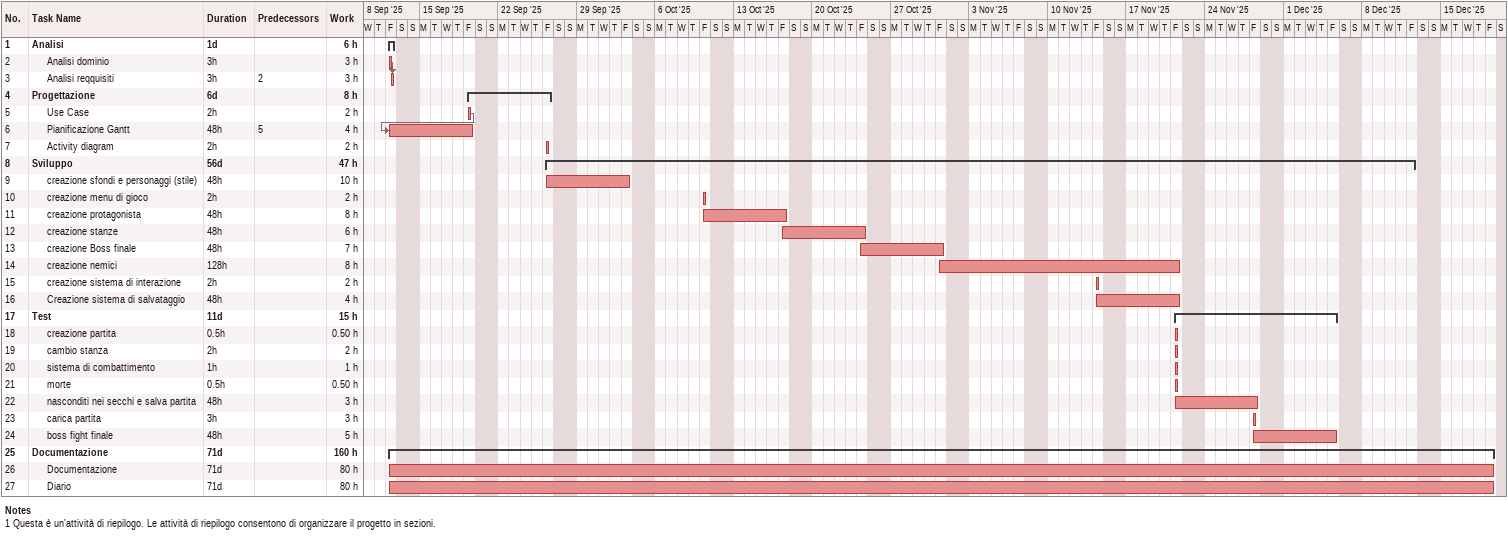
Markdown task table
| ID | Level | Task | Duration | Start | Finish | Predecessors | Work (h) |
|---|---|---|---|---|---|---|---|
| 1 | 1 | **Analisi** | 1d | 2025-09-12 | 2025-09-12 |  | 6 |
| 2 | 2 | Analisi dominio | 3h | 2025-09-12 | 2025-09-12 |  | 3 |
| 3 | 2 | Analisi reqquisiti | 3h | 2025-09-12 | 2025-09-12 | 2 | 3 |
| 4 | 1 | **Progettazione** | 6d | 2025-09-19 | 2025-09-26 |  | 8 |
| 5 | 2 | Use Case | 2h | 2025-09-19 | 2025-09-19 |  | 2 |
| 6 | 2 | Pianificazione Gantt | 48h | 2025-09-12 | 2025-09-19 | 5 | 4 |
| 7 | 2 | Activity diagram | 2h | 2025-09-26 | 2025-09-26 |  | 2 |
| 8 | 1 | **Sviluppo** | 56d | 2025-09-26 | 2025-12-12 |  | 47 |
| 9 | 2 | creazione sfondi e personaggi (stile) | 48h | 2025-09-26 | 2025-10-03 |  | 10 |
| 10 | 2 | creazione menu di gioco | 2h | 2025-10-10 | 2025-10-10 |  | 2 |
| 11 | 2 | creazione protagonista | 48h | 2025-10-10 | 2025-10-17 |  | 8 |
| 12 | 2 | creazione stanze | 48h | 2025-10-17 | 2025-10-24 |  | 6 |
| 13 | 2 | creazione Boss finale | 48h | 2025-10-24 | 2025-10-31 |  | 7 |
| 14 | 2 | creazione nemici | 128h | 2025-10-31 | 2025-11-21 |  | 8 |
| 15 | 2 | creazione sistema di interazione | 2h | 2025-11-14 | 2025-11-14 |  | 2 |
| 16 | 2 | Creazione sistema di salvataggio | 48h | 2025-11-14 | 2025-11-21 |  | 4 |
| 17 | 1 | **Test** | 11d | 2025-11-21 | 2025-12-05 |  | 15 |
| 18 | 2 | creazione partita | 0.5h | 2025-11-21 | 2025-11-21 |  | 0.50 |
| 19 | 2 | cambio stanza | 2h | 2025-11-21 | 2025-11-21 |  | 2 |
| 20 | 2 | sistema di combattimento | 1h | 2025-11-21 | 2025-11-21 |  | 1 |
| 21 | 2 | morte | 0.5h | 2025-11-21 | 2025-11-21 |  | 0.50 |
| 22 | 2 | nasconditi nei secchi e salva partita | 48h | 2025-11-21 | 2025-11-28 |  | 3 |
| 23 | 2 | carica partita | 3h | 2025-11-28 | 2025-11-28 |  | 3 |
| 24 | 2 | boss fight finale | 48h | 2025-11-28 | 2025-12-05 |  | 5 |
| 25 | 1 | **Documentazione** | 71d | 2025-09-12 | 2025-12-19 |  | 160 |
| 26 | 2 | Documentazione | 71d | 2025-09-12 | 2025-12-19 |  | 80 |
| 27 | 2 | Diario | 71d | 2025-09-12 | 2025-12-19 |  | 80 |

Notes
- 1: Questa è un'attività di riepilogo. Le attività di riepilogo consentono di organizzare il progetto in sezioni.
